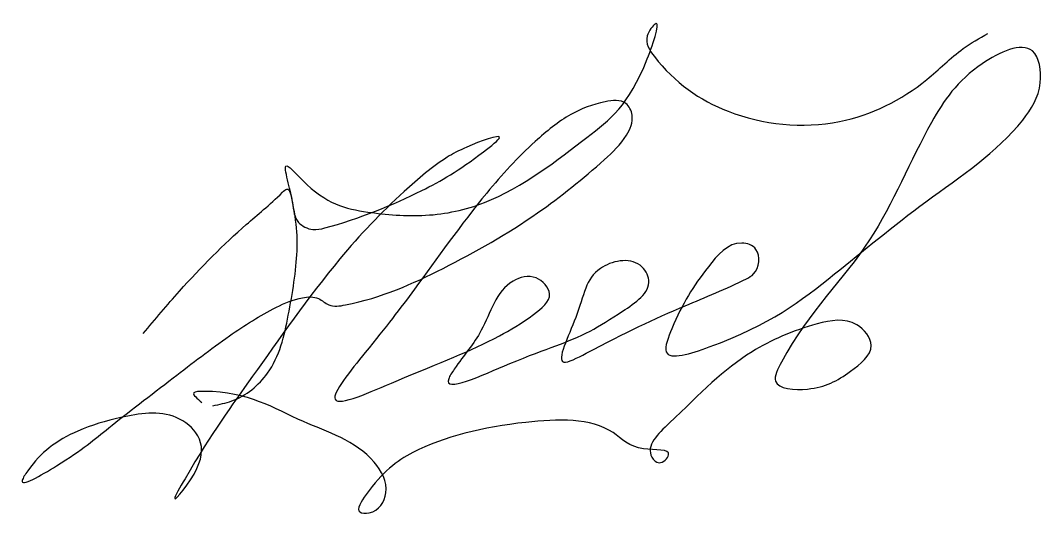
# Model space of a CAD drawing. Header units: inches. Extents: x -7.85 to 1.96, y 3.39 to 8.13.
import ezdxf

# ---------------------------------------------------------------- set-up
doc = ezdxf.new("R2010")
doc.units = ezdxf.units.IN
doc.header["$MEASUREMENT"] = 0
doc.layers.add('Sign', color=5, linetype='Continuous')

msp = doc.modelspace()

# ---------------------------------------------------------------- linework, layer by layer
at = {"layer": 'Sign'}
for points in [[(-6.0031, 4.4249), (-5.8199, 4.4707), (-5.4765, 4.7376), (-5.278, 5.2944), (-5.1941, 5.9121), (-5.278, 6.568), (-5.3009, 6.7282), (-5.1407, 6.5909), (-4.5148, 6.2858), (-3.9577, 6.2553), (-3.3929, 6.3774), (-2.4084, 7.0028), (-1.8284, 7.7578), (-1.7521, 8.0934), (-1.8284, 7.979), (-1.7597, 7.7807), (-1.0499, 7.2544), (0.0186, 7.1553), (0.8581, 7.5595), (1.2091, 7.857), (1.4457, 8.0019)], [(-6.6717, 5.1191), (-6.3225, 5.5262), (-5.6824, 6.1659), (-5.3332, 6.476), (-5.2933, 6.507), (-5.2399, 6.385), (-5.1788, 6.1867), (-5.0414, 6.118), (-4.927, 6.1333), (-3.9959, 6.4918), (-3.4006, 6.8655), (-3.2479, 7.0028), (-3.5608, 6.9112), (-3.7516, 6.8121), (-4.1638, 6.4841), (-4.782, 5.8359), (-5.6215, 4.7071), (-6.2702, 3.7232), (-6.3694, 3.5326), (-6.1557, 3.8224), (-6.1481, 4.1351), (-6.3541, 4.3105), (-6.8884, 4.3105), (-7.3005, 4.1808), (-7.5753, 4.0207), (-7.7813, 3.7995), (-7.8347, 3.708), (-7.5066, 3.8453), (-7.0029, 4.2113), (-6.3847, 4.6918), (-5.8428, 5.0961), (-5.3925, 5.3706), (-5.1407, 5.4621), (-4.988, 5.4545), (-4.8888, 5.3935), (-4.7285, 5.3935), (-3.7898, 5.7443), (-2.8816, 6.2782), (-2.2405, 6.7892), (-2.0268, 7.0256), (-1.9734, 7.2163), (-2.0344, 7.3307), (-2.2329, 7.346), (-2.5611, 7.2239), (-2.9045, 6.9646), (-3.37, 6.4689), (-4.0646, 5.546), (-4.5377, 4.9359), (-4.8277, 4.4859), (-4.2401, 4.6613), (-3.2479, 5.0961), (-2.9198, 5.302), (-2.7671, 5.5003), (-2.8969, 5.6528), (-3.1182, 5.6223), (-3.4235, 5.1494), (-3.683, 4.7757), (-3.7364, 4.6842), (-3.1487, 4.8291), (-2.3779, 5.1418), (-2.065, 5.3325), (-1.8131, 5.6299), (-1.8971, 5.7748), (-2.2787, 5.7443), (-2.5153, 5.2715), (-2.6297, 4.8444), (-2.416, 4.9283), (-1.4621, 5.3859), (-0.8744, 5.6452), (-0.8057, 5.6909), (-0.7828, 5.9274), (-0.9202, 5.9884), (-1.2407, 5.7596), (-1.5918, 5.1647), (-1.6452, 4.9435), (-1.2331, 4.9893), (-0.0272, 5.6909), (0.8504, 6.385), (1.7815, 7.1706), (1.9494, 7.529), (1.8731, 7.8341), (1.3923, 7.7121), (0.9039, 7.1477), (0.3086, 6.0189), (-0.5386, 4.8444), (-0.5955, 4.6613), (-0.2867, 4.5851), (0.1254, 4.7559), (0.3238, 5.0045), (0.1865, 5.2028), (-0.1951, 5.2105), (-0.821, 4.9435), (-1.6163, 4.2566), (-1.7826, 3.9291), (-1.7139, 3.8758), (-1.6223, 3.952), (-1.8631, 4.0099), (-2.1566, 4.1656), (-2.9961, 4.2647), (-4.0798, 3.9749), (-4.5301, 3.5707), (-4.5912, 3.4029), (-4.4996, 3.3953), (-4.3393, 3.5859), (-4.4538, 3.8834), (-5.133, 4.2724), (-6.087, 4.5622), (-6.1862, 4.5469), (-6.1099, 4.4554)]]:
    msp.add_spline(points, degree=3, dxfattribs=at)

doc.saveas('drawing.dxf')
